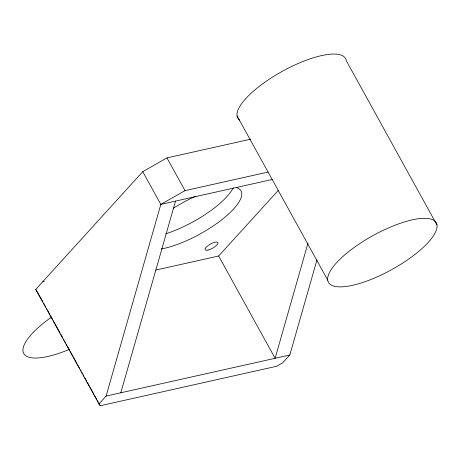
<?xml version="1.0" encoding="UTF-8"?>
<svg xmlns="http://www.w3.org/2000/svg" width="460" height="460" viewBox="0 0 460 460"><rect width="100%" height="100%" fill="white"/><g stroke="black" fill="none" stroke-linecap="round" stroke-linejoin="round"><path stroke-width="0.69" d="M316.98 259.837L289.811 354.999L282.681 362.842L276.627 366.281L100.263 405.726L98.969 403.932L106.099 396.083L160.822 204.384L185.035 190.636L268.128 172.052M120.796 392.794L175.519 201.1M307.987 243.127L275.114 358.282L218.649 255.996L278.49 190.181M98.969 403.932L35.753 289.42L142.755 171.655L166.963 157.906L250.757 139.161M272.579 179.394L160.822 204.384L142.755 171.655M42.861 281.526L44.258 281.209M155.808 270.055L218.649 255.996M106.099 396.083L289.811 354.999M35.753 289.42L42.953 301.909M437 225.038A61.565 19.435 -28.9 0 0 352.44 248.728A61.565 19.435 -28.9 0 0 357.673 284.027A61.565 19.435 -28.9 0 0 437 225.038L346.317 60.772A61.565 19.435 -28.9 0 0 281.566 71.725A61.565 19.435 -28.9 0 0 239.706 120.221M237.067 115.885L327.744 280.157M166.963 157.906L185.035 190.636M43.648 303.169L44.344 304.428M45.04 305.687L45.73 306.947M46.425 308.206L47.121 309.465M47.817 310.718L49.898 314.496M50.594 315.755L52.681 319.527M53.371 320.787L59.972 332.741M60.668 334L62.75 337.772M63.445 339.031L64.141 340.291M64.837 341.55L65.533 342.809M66.223 344.068L66.918 345.328M67.614 346.581L69.696 350.359M70.391 351.618L72.479 355.39M73.169 356.649L76.992 363.572M77.688 364.832L79.77 368.604M80.465 369.863L81.161 371.122M81.851 372.381L82.547 373.635M83.243 374.894L83.938 376.153M84.634 377.413L86.716 381.19M87.412 382.444L89.493 386.222M90.189 387.481L94.012 394.398M94.702 395.657L96.79 399.435M97.485 400.695L98.175 401.948M98.871 403.207L100.263 405.726M233.295 187.772A56.643 17.877 -28.9 0 1 165.755 233.812M236.256 187.542A56.643 17.877 -28.9 0 1 223.853 218.074A56.643 17.877 -28.9 0 1 161.218 248.986M173.092 208.437A56.643 17.877 -28.9 0 1 195.96 196.104M69.04 349.514A61.565 19.435 -28.9 0 1 23.719 353.475A61.565 19.435 -28.9 0 1 51.532 317.147M207.954 250.056A7.389 2.334 -28.9 0 0 218.08 243.098A7.389 2.334 -28.9 0 0 208.535 245.237A7.389 2.334 -28.9 0 0 207.954 250.056"/></g></svg>
